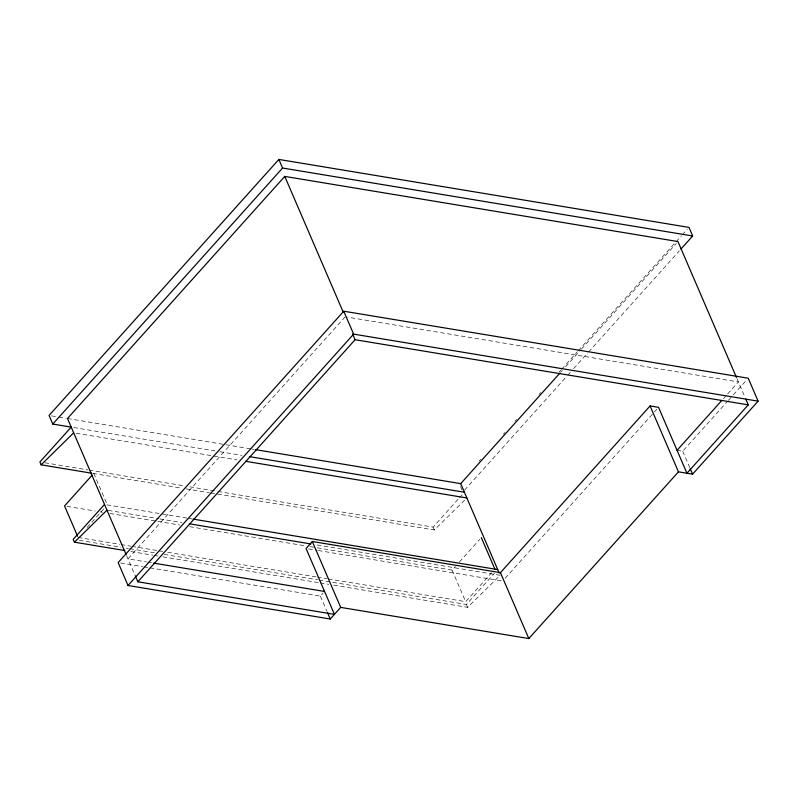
<?xml version="1.0" encoding="UTF-8"?>
<svg xmlns="http://www.w3.org/2000/svg" width="798" height="798" viewBox="0 0 798 798"><rect width="100%" height="100%" fill="white"/><g stroke="black" fill="none" stroke-linecap="round" stroke-linejoin="round"><path stroke-width="0.6" stroke-dasharray="3.99 2.99" d="M87.052 527.508L105.715 506.71M345.225 316.796L127.959 558.869L146.393 561.922M150.014 567.867L320.387 596.096L323.17 592.994M479.169 461.164L480.835 459.309M503.319 434.262L504.984 432.406M514.969 421.274L516.635 419.419M539.119 394.372L540.785 392.516M559.099 372.107L560.765 370.252M561.593 369.324L577.413 351.699M578.251 350.771L681.482 235.749M682.32 234.821L687.307 229.255M560.585 372.347L562.251 370.491M565.582 366.781L580.565 350.083M581.393 349.155L676.295 243.42M464.556 490.162L566.959 376.067M567.797 375.14L570.291 372.357M573.622 368.646L587.777 352.876M588.605 351.948L679.357 250.831M218.063 491.478L433.085 527.119L458.631 498.66M459.449 497.743L462.75 494.072M317.195 547.807L452.097 570.161L455.339 566.54M459.399 562.021L479.688 539.418M328.307 578.919L465.663 601.672L491.638 572.735M318.961 580.036L466.401 604.465L494.411 573.263M505.134 578.281L653.572 412.885M654.4 411.958L656.884 409.184M723.487 398.581L726.808 394.88M727.636 393.963L738.409 381.953L347.689 317.195M677.053 450.311L682.699 451.249L727.487 401.344M728.325 400.416L732.464 395.798M733.302 394.87L746.569 380.077M210.692 492.925L434.321 529.982L465.104 499.698M333.704 585.143L467.638 607.338L500.176 575.318L315.868 544.775M51.531 415.868L57.675 416.885M58.902 417.095L66.274 418.312M67.501 418.511L250.582 448.825M251.809 449.025L254.273 449.434M73.655 427.519L214.961 450.9M219.879 451.718L241.994 455.379M76.129 433.214L237.096 459.887M44.818 462.77L87.82 469.902M89.047 470.102L184.887 485.982M189.804 486.8L216.837 491.279M92.738 473.374L181.206 488.037M186.124 488.855L209.465 492.715M106.982 504.835L161.036 513.802M162.273 514.002L186.842 518.072M188.069 518.281L191.759 518.89M108.219 510.361L158.593 518.71M159.819 518.919L181.934 522.58M67.002 506.351L95.211 511.019M100.119 511.837L102.563 512.236M109.925 513.463L156.528 521.184M157.755 521.383L179.829 525.044M189.645 526.67L304.926 545.772M309.833 546.59L315.968 547.608M308.507 548.874L317.105 550.301M318.332 550.51L501.413 580.844M78.124 537.453L119.82 544.366M121.047 544.565L130.862 546.191M132.079 546.401L157.834 550.66M159.061 550.869L162.742 551.478M167.65 552.286L316.048 576.884M317.275 577.084L327.08 578.71M79.361 540.326L121.136 547.248M126.044 548.066L128.508 548.475M129.735 548.675L154.313 552.755M164.139 554.381L317.724 579.827M130.972 551.548L153.086 555.209M154.313 555.408L158.004 556.026M162.912 556.834L318.961 582.7M320.188 582.899L328.786 584.326M147.62 562.121L152.538 562.939M120.598 562.989L142.662 566.64M143.889 566.849L148.787 567.657M736.973 378.601L744.843 396.875M682.699 451.249L689.741 467.618M460.576 486.65L461.962 489.872M452.097 570.161L465.663 601.672M433.085 527.119L434.321 529.982M466.401 604.465L467.638 607.338M320.387 596.096L326.961 611.378M93.765 473.384L107.341 504.895M126.573 555.637L135.381 576.096"/><path stroke-width="1.2" d="M681.023 248.976L692.674 235.989L688.973 227.4L278.871 159.44L49.077 415.459L52.778 424.057L71.202 427.11L39.9 461.962L41.137 464.825L91.511 473.174M52.778 424.057L282.572 168.029L692.674 235.989M736.484 377.464L677.951 241.565L284.766 176.408L67.501 418.481L126.084 554.5M92.149 475.189L64.548 505.942L77.635 536.326M104.518 504.436L73.217 539.308L74.443 542.181L124.827 550.53M343.758 311.21L118.144 562.58L128.019 585.503L330.252 619.019L340.686 607.388L528.825 638.56L678.46 471.837L692.564 474.172L758.1 401.155L748.225 378.232L343.758 311.21L353.634 334.123L758.1 401.155M128.019 585.503L353.634 334.123M137.835 581.782L355.1 339.709L748.285 404.865L686.928 473.234L658.55 407.339L650.081 405.943L500.446 572.665L312.307 541.493L306.053 548.465L334.432 614.36L137.835 581.782L135.381 576.096M255.5 449.633L460.695 483.638L559.747 373.264M677.053 450.311L721.831 400.426M41.137 464.825L73.675 432.805M74.443 542.181L106.992 510.161M249.365 456.606L464.396 492.236M245.694 461.314L466.86 497.962M192.986 519.089L497.703 569.592M189.316 523.807L310.951 543.957M153.765 563.139L324.557 591.448M745.821 399.16L748.285 404.865M690.22 468.715L692.564 474.172M650.081 405.943L678.46 471.837M500.446 572.665L528.825 638.56M460.695 483.638L499.229 573.124M481.314 537.603L494.89 569.124M278.871 159.44L282.572 168.029M284.766 176.408L343.29 312.307M352.636 334.003L355.1 339.709M312.307 541.493L340.686 607.388M327.429 612.465L330.252 619.019"/></g></svg>
